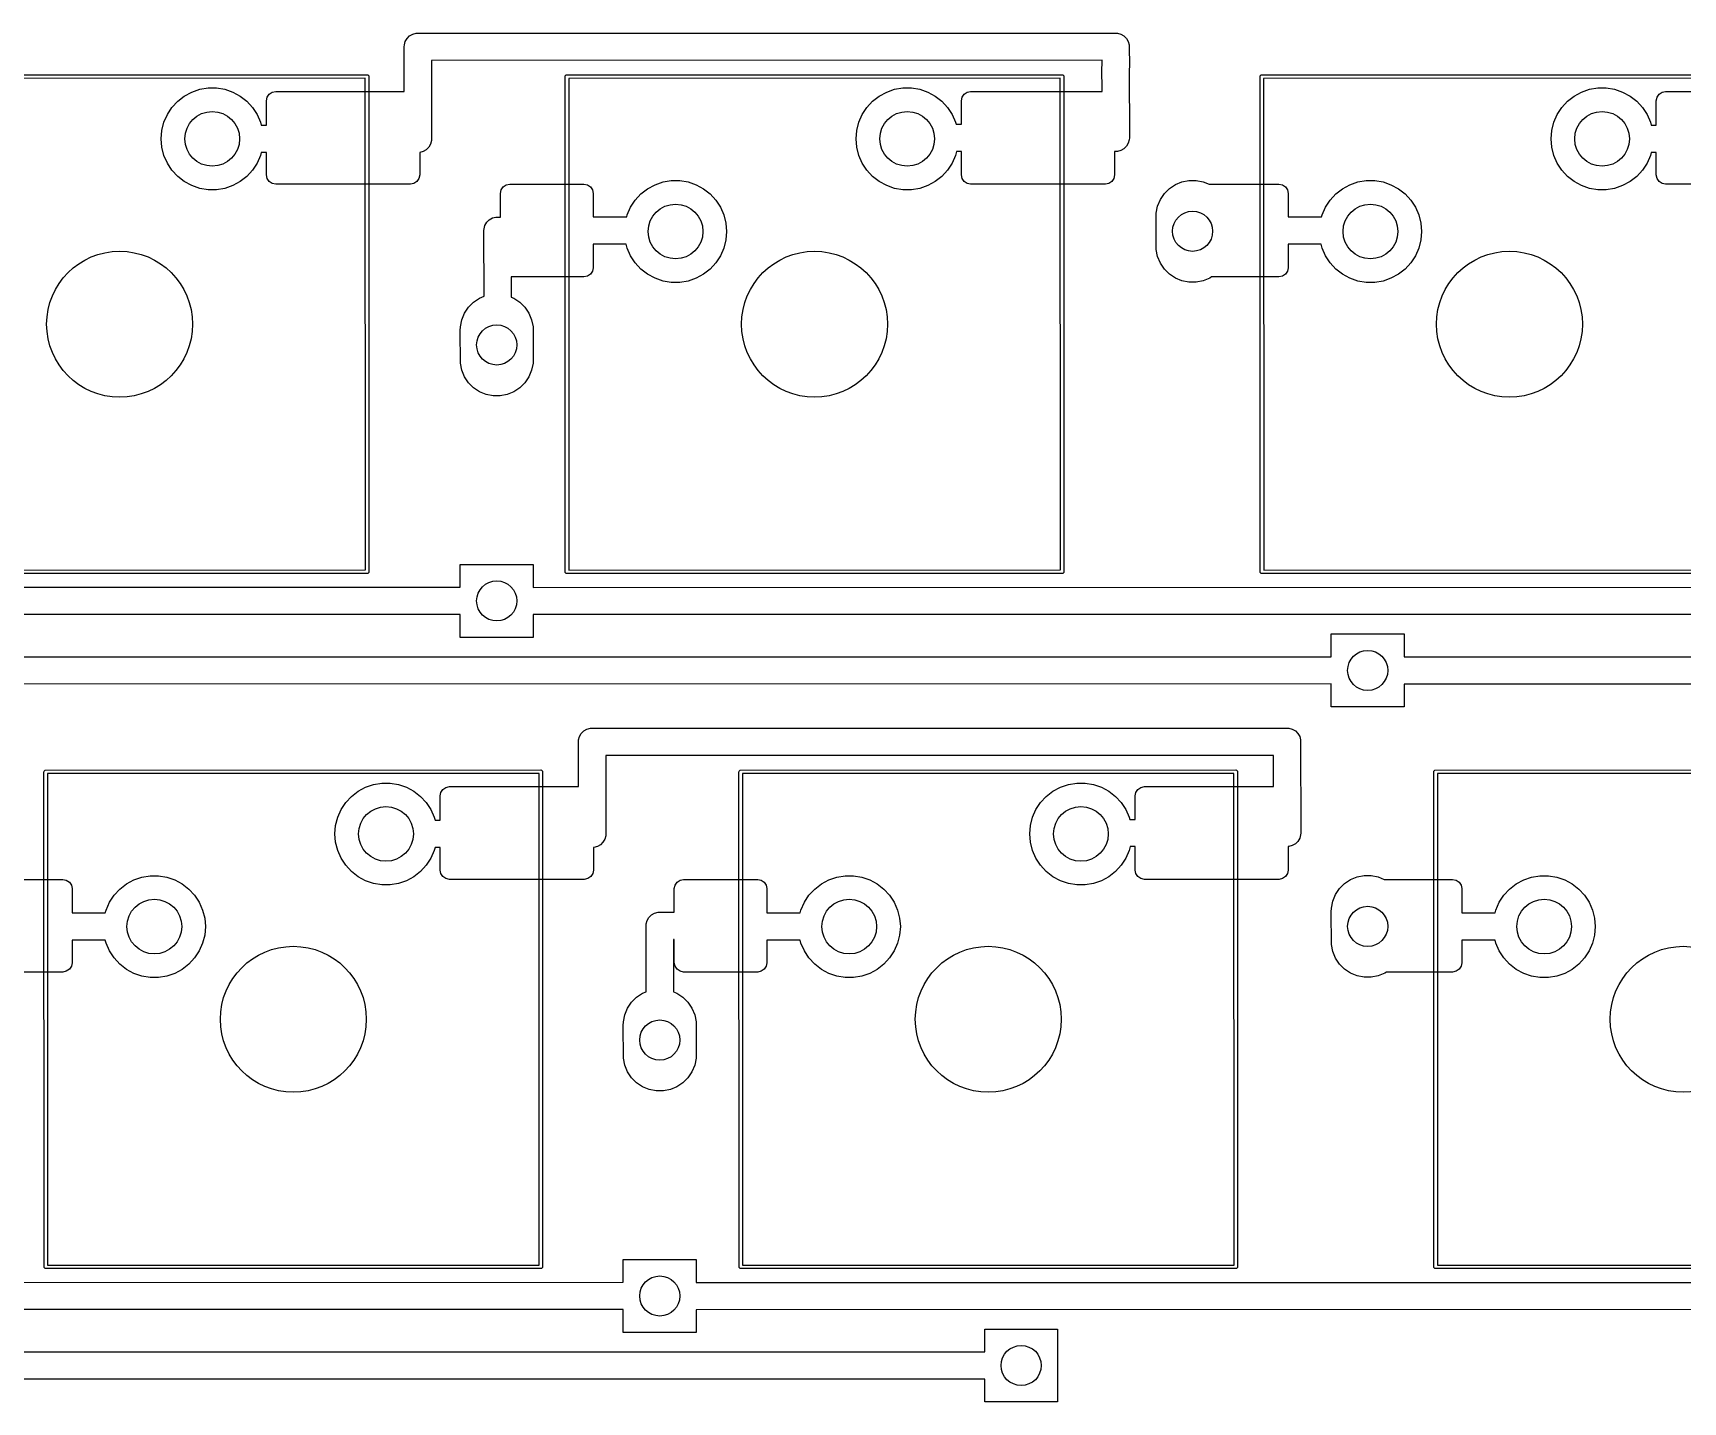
# Model space of a CAD drawing. Extents: x 12 to 499, y -206 to -17.
# Drawn here: x 294.52 to 339.75, y -96.63 to -59.11 of the extents above; entities that cross this region are included whole.
import ezdxf

# ---------------------------------------------------------------- set-up
doc = ezdxf.new("R2010")
doc.units = 0
doc.layers.add('BLACK', color=7, linetype='CONTINUOUS')

msp = doc.modelspace()

# ---------------------------------------------------------------- linework, layer by layer
at = {"layer": 'BLACK', "linetype": 'CONTINUOUS'}
for p, q in [((304.77715, -59.256514), (304.846372, -59.187292)), ((304.846372, -59.187292), (304.931152, -59.138345)), ((304.931152, -59.138345), (305.025711, -59.113008)), ((305.025711, -59.113008), (324.200858, -59.1098)), ((324.200858, -59.1098), (324.249805, -59.113008)), ((324.249805, -59.113008), (324.344364, -59.138345)), ((324.344364, -59.138345), (324.429144, -59.187292)), ((324.429144, -59.187292), (324.498366, -59.256514)), ((304.699658, -59.4848), (304.702866, -59.435853)), ((304.701191, -60.715004), (304.699658, -59.4848)), ((304.702866, -59.435853), (304.728203, -59.341294)), ((304.728203, -59.341294), (304.77715, -59.256514)), ((324.498366, -59.256514), (324.547313, -59.341294)), ((324.547313, -59.341294), (324.57265, -59.435853)), ((324.57265, -59.435853), (324.575858, -60.0436)), ((323.82782, -59.856662), (305.446978, -59.859737)), ((305.446978, -59.859737), (305.449658, -62.010004)), ((323.825858, -60.0436), (323.828587, -60.001949)), ((323.82694, -60.715004), (323.825858, -60.0436)), ((323.828587, -60.001949), (323.82782, -59.856662)), ((324.575858, -60.0436), (324.572803, -60.090197)), ((324.572803, -60.090197), (324.575858, -61.985004)), ((290.091826, -60.25881), (303.68096, -60.255004)), ((303.630972, -60.351217), (290.157173, -60.354991)), ((303.634746, -73.825016), (303.630972, -60.351217)), ((303.68096, -60.255004), (303.700094, -60.25881)), ((303.700094, -60.25881), (303.727154, -60.28587)), ((303.727154, -60.28587), (303.73096, -73.875004)), ((309.11094, -60.305004), (309.114746, -60.28587)), ((309.114746, -73.894138), (309.11094, -60.305004)), ((309.114746, -60.28587), (309.141806, -60.25881)), ((309.141806, -60.25881), (322.73094, -60.255004)), ((322.680952, -60.351217), (309.207153, -60.354991)), ((309.207153, -60.354991), (309.210927, -73.82879)), ((322.684726, -73.825016), (322.680952, -60.351217)), ((322.73094, -60.255004), (322.750074, -60.25881)), ((322.750074, -60.25881), (322.777134, -60.28587)), ((322.777134, -60.28587), (322.78094, -73.875004)), ((328.16094, -60.305004), (328.164746, -60.28587)), ((328.164746, -73.894138), (328.16094, -60.305004)), ((328.164746, -60.28587), (328.191806, -60.25881)), ((328.191806, -60.25881), (341.78094, -60.255004)), ((341.730952, -60.351217), (328.257153, -60.354991)), ((328.257153, -60.354991), (328.260927, -73.82879)), ((298.331163, -61.150106), (298.487766, -60.979991)), ((298.487766, -60.979991), (298.670233, -60.837971)), ((298.670233, -60.837971), (298.873586, -60.727921)), ((298.873586, -60.727921), (299.09228, -60.652844)), ((299.09228, -60.652844), (299.320349, -60.614786)), ((299.320349, -60.614786), (299.551571, -60.614786)), ((299.551571, -60.614786), (299.77964, -60.652844)), ((299.77964, -60.652844), (299.998334, -60.727921)), ((299.998334, -60.727921), (300.201687, -60.837971)), ((300.201687, -60.837971), (300.384154, -60.979991)), ((300.384154, -60.979991), (300.540757, -61.150106)), ((300.92196, -60.969004), (300.941295, -60.871802)), ((300.92196, -61.637346), (300.92196, -60.969004)), ((300.941295, -60.871802), (300.996355, -60.789399)), ((300.996355, -60.789399), (301.078758, -60.734339)), ((301.078758, -60.734339), (301.17596, -60.715004)), ((301.17596, -60.715004), (304.701191, -60.715004)), ((317.381143, -61.150106), (317.537746, -60.979991)), ((317.537746, -60.979991), (317.720213, -60.837971)), ((317.720213, -60.837971), (317.923566, -60.727921)), ((317.923566, -60.727921), (318.14226, -60.652844)), ((318.14226, -60.652844), (318.370329, -60.614786)), ((318.370329, -60.614786), (318.601551, -60.614786)), ((318.601551, -60.614786), (318.82962, -60.652844)), ((318.82962, -60.652844), (319.048314, -60.727921)), ((319.048314, -60.727921), (319.251667, -60.837971)), ((319.251667, -60.837971), (319.434134, -60.979991)), ((319.434134, -60.979991), (319.590737, -61.150106)), ((319.97194, -60.969004), (319.991275, -60.871802)), ((319.97194, -61.61187), (319.97194, -60.969004)), ((319.991275, -60.871802), (320.046335, -60.789399)), ((320.046335, -60.789399), (320.128738, -60.734339)), ((320.128738, -60.734339), (320.22594, -60.715004)), ((320.22594, -60.715004), (323.82694, -60.715004)), ((336.431143, -61.150106), (336.587746, -60.979991)), ((336.587746, -60.979991), (336.770213, -60.837971)), ((336.770213, -60.837971), (336.973566, -60.727921)), ((336.973566, -60.727921), (337.19226, -60.652844)), ((337.19226, -60.652844), (337.420329, -60.614786)), ((337.420329, -60.614786), (337.651551, -60.614786)), ((337.651551, -60.614786), (337.87962, -60.652844)), ((337.87962, -60.652844), (338.098314, -60.727921)), ((338.098314, -60.727921), (338.301667, -60.837971)), ((338.301667, -60.837971), (338.484134, -60.979991)), ((338.484134, -60.979991), (338.640737, -61.150106)), ((339.02194, -60.969004), (339.041275, -60.871802)), ((339.02194, -61.637353), (339.02194, -60.969004)), ((339.041275, -60.871802), (339.096335, -60.789399)), ((339.096335, -60.789399), (339.178738, -60.734339)), ((339.178738, -60.734339), (339.27594, -60.715004)), ((339.27594, -60.715004), (342.852039, -60.715004)), ((298.111816, -61.555425), (298.204697, -61.343678)), ((298.204697, -61.343678), (298.331163, -61.150106)), ((300.540757, -61.150106), (300.667223, -61.343678)), ((300.667223, -61.343678), (300.760104, -61.555425)), ((317.161796, -61.555425), (317.254677, -61.343678)), ((317.254677, -61.343678), (317.381143, -61.150106)), ((319.590737, -61.150106), (319.717203, -61.343678)), ((319.717203, -61.343678), (319.810084, -61.555425)), ((336.211796, -61.555425), (336.304677, -61.343678)), ((336.304677, -61.343678), (336.431143, -61.150106)), ((338.640737, -61.150106), (338.767203, -61.343678)), ((338.767203, -61.343678), (338.860084, -61.555425)), ((298.03596, -62.010004), (298.055054, -61.779572)), ((298.055054, -61.779572), (298.111816, -61.555425)), ((300.760104, -61.555425), (300.780869, -61.637425)), ((300.780869, -61.637425), (300.92196, -61.637346)), ((317.08594, -62.010004), (317.105034, -61.779572)), ((317.105034, -61.779572), (317.161796, -61.555425)), ((319.810084, -61.555425), (319.824411, -61.612001)), ((319.824411, -61.612001), (319.97194, -61.61187)), ((336.13594, -62.010004), (336.155034, -61.779572)), ((336.155034, -61.779572), (336.211796, -61.555425)), ((338.860084, -61.555425), (338.880851, -61.637432)), ((338.880851, -61.637432), (339.02194, -61.637353)), ((298.055054, -62.240436), (298.03596, -62.010004)), ((298.111816, -62.464583), (298.055054, -62.240436)), ((300.780448, -62.384245), (300.760104, -62.464583)), ((300.92196, -62.384165), (300.780448, -62.384245)), ((300.92196, -63.001004), (300.92196, -62.384165)), ((305.123605, -62.381796), (305.12196, -62.381796)), ((305.12196, -62.381796), (305.12196, -63.001004)), ((305.218164, -62.356459), (305.123605, -62.381796)), ((305.302944, -62.307512), (305.218164, -62.356459)), ((305.372166, -62.23829), (305.302944, -62.307512)), ((305.421113, -62.15351), (305.372166, -62.23829)), ((305.44645, -62.058951), (305.421113, -62.15351)), ((305.449658, -62.010004), (305.44645, -62.058951)), ((317.105034, -62.240436), (317.08594, -62.010004)), ((317.161796, -62.464583), (317.105034, -62.240436)), ((319.836865, -62.358825), (319.810084, -62.464583)), ((319.97194, -62.358705), (319.836865, -62.358825)), ((319.97194, -63.001004), (319.97194, -62.358705)), ((324.249805, -62.356796), (324.17194, -62.35691)), ((324.17194, -62.35691), (324.17194, -63.001004)), ((324.344364, -62.331459), (324.249805, -62.356796)), ((324.429144, -62.282512), (324.344364, -62.331459)), ((324.498366, -62.21329), (324.429144, -62.282512)), ((324.547313, -62.12851), (324.498366, -62.21329)), ((324.57265, -62.033951), (324.547313, -62.12851)), ((324.575858, -61.985004), (324.57265, -62.033951)), ((336.155034, -62.240436), (336.13594, -62.010004)), ((336.211796, -62.464583), (336.155034, -62.240436)), ((338.880426, -62.384252), (338.860084, -62.464583)), ((339.02194, -62.384173), (338.880426, -62.384252)), ((339.02194, -63.001004), (339.02194, -62.384173)), ((298.204697, -62.67633), (298.111816, -62.464583)), ((298.331163, -62.869902), (298.204697, -62.67633)), ((298.487766, -63.040017), (298.331163, -62.869902)), ((300.540757, -62.869902), (300.384154, -63.040017)), ((300.667223, -62.67633), (300.540757, -62.869902)), ((300.760104, -62.464583), (300.667223, -62.67633)), ((317.254677, -62.67633), (317.161796, -62.464583)), ((317.381143, -62.869902), (317.254677, -62.67633)), ((317.537746, -63.040017), (317.381143, -62.869902)), ((319.590737, -62.869902), (319.434134, -63.040017)), ((319.717203, -62.67633), (319.590737, -62.869902)), ((319.810084, -62.464583), (319.717203, -62.67633)), ((336.304677, -62.67633), (336.211796, -62.464583)), ((336.431143, -62.869902), (336.304677, -62.67633)), ((336.587746, -63.040017), (336.431143, -62.869902)), ((338.640737, -62.869902), (338.484134, -63.040017)), ((338.767203, -62.67633), (338.640737, -62.869902)), ((338.860084, -62.464583), (338.767203, -62.67633)), ((298.670233, -63.182037), (298.487766, -63.040017)), ((298.873586, -63.292087), (298.670233, -63.182037)), ((299.09228, -63.367164), (298.873586, -63.292087)), ((299.998334, -63.292087), (299.77964, -63.367164)), ((300.201687, -63.182037), (299.998334, -63.292087)), ((300.384154, -63.040017), (300.201687, -63.182037)), ((300.941295, -63.098206), (300.92196, -63.001004)), ((300.996355, -63.180609), (300.941295, -63.098206)), ((301.078758, -63.235669), (300.996355, -63.180609)), ((301.17596, -63.255004), (301.078758, -63.235669)), ((304.86796, -63.255004), (301.17596, -63.255004)), ((304.965162, -63.235669), (304.86796, -63.255004)), ((305.047565, -63.180609), (304.965162, -63.235669)), ((305.102625, -63.098206), (305.047565, -63.180609)), ((305.12196, -63.001004), (305.102625, -63.098206)), ((307.414335, -63.329399), (307.496738, -63.274339)), ((307.496738, -63.274339), (307.59394, -63.255004)), ((307.59394, -63.255004), (309.62594, -63.255004)), ((309.62594, -63.255004), (309.723142, -63.274339)), ((309.723142, -63.274339), (309.805545, -63.329399)), ((311.370213, -63.377971), (311.573566, -63.267921)), ((311.573566, -63.267921), (311.79226, -63.192844)), ((311.79226, -63.192844), (312.020329, -63.154786)), ((312.020329, -63.154786), (312.251551, -63.154786)), ((312.251551, -63.154786), (312.47962, -63.192844)), ((312.47962, -63.192844), (312.698314, -63.267921)), ((312.698314, -63.267921), (312.901667, -63.377971)), ((317.720213, -63.182037), (317.537746, -63.040017)), ((317.923566, -63.292087), (317.720213, -63.182037)), ((318.14226, -63.367164), (317.923566, -63.292087)), ((319.048314, -63.292087), (318.82962, -63.367164)), ((319.251667, -63.182037), (319.048314, -63.292087)), ((319.434134, -63.040017), (319.251667, -63.182037)), ((319.991275, -63.098206), (319.97194, -63.001004)), ((320.046335, -63.180609), (319.991275, -63.098206)), ((320.128738, -63.235669), (320.046335, -63.180609)), ((320.22594, -63.255004), (320.128738, -63.235669)), ((323.91794, -63.255004), (320.22594, -63.255004)), ((324.015142, -63.235669), (323.91794, -63.255004)), ((324.097545, -63.180609), (324.015142, -63.235669)), ((324.152605, -63.098206), (324.097545, -63.180609)), ((324.17194, -63.001004), (324.152605, -63.098206)), ((325.674665, -63.37099), (325.837661, -63.262079)), ((325.837661, -63.262079), (326.018773, -63.18706)), ((326.018773, -63.18706), (326.211041, -63.148815)), ((326.211041, -63.148815), (326.407075, -63.148815)), ((326.407075, -63.148815), (326.599343, -63.18706)), ((326.599343, -63.18706), (326.763374, -63.255004)), ((326.763374, -63.255004), (328.67594, -63.255004)), ((328.67594, -63.255004), (328.773142, -63.274339)), ((328.773142, -63.274339), (328.855545, -63.329399)), ((330.420213, -63.377971), (330.623566, -63.267921)), ((330.623566, -63.267921), (330.84226, -63.192844)), ((330.84226, -63.192844), (331.070329, -63.154786)), ((331.070329, -63.154786), (331.301551, -63.154786)), ((331.301551, -63.154786), (331.52962, -63.192844)), ((331.52962, -63.192844), (331.748314, -63.267921)), ((331.748314, -63.267921), (331.951667, -63.377971)), ((336.770213, -63.182037), (336.587746, -63.040017)), ((336.973566, -63.292087), (336.770213, -63.182037)), ((337.19226, -63.367164), (336.973566, -63.292087)), ((338.098314, -63.292087), (337.87962, -63.367164)), ((338.301667, -63.182037), (338.098314, -63.292087)), ((338.484134, -63.040017), (338.301667, -63.182037)), ((339.041275, -63.098206), (339.02194, -63.001004)), ((339.096335, -63.180609), (339.041275, -63.098206)), ((339.178738, -63.235669), (339.096335, -63.180609)), ((339.27594, -63.255004), (339.178738, -63.235669)), ((342.96794, -63.255004), (339.27594, -63.255004)), ((299.320349, -63.405222), (299.09228, -63.367164)), ((299.551571, -63.405222), (299.320349, -63.405222)), ((299.77964, -63.367164), (299.551571, -63.405222)), ((307.33994, -63.509004), (307.359275, -63.411802)), ((307.33994, -64.152914), (307.33994, -63.509004)), ((307.359275, -63.411802), (307.414335, -63.329399)), ((309.805545, -63.329399), (309.860605, -63.411802)), ((309.860605, -63.411802), (309.87994, -63.509004)), ((309.87994, -63.509004), (309.87994, -64.152028)), ((310.904677, -63.883678), (311.031143, -63.690106)), ((311.031143, -63.690106), (311.187746, -63.519991)), ((311.187746, -63.519991), (311.370213, -63.377971)), ((312.901667, -63.377971), (313.084134, -63.519991)), ((313.084134, -63.519991), (313.240737, -63.690106)), ((313.240737, -63.690106), (313.367203, -63.883678)), ((318.370329, -63.405222), (318.14226, -63.367164)), ((318.601551, -63.405222), (318.370329, -63.405222)), ((318.82962, -63.367164), (318.601551, -63.405222)), ((325.352118, -63.853715), (325.427137, -63.672603)), ((325.427137, -63.672603), (325.536048, -63.509607)), ((325.536048, -63.509607), (325.674665, -63.37099)), ((328.855545, -63.329399), (328.910605, -63.411802)), ((328.910605, -63.411802), (328.92994, -63.509004)), ((328.92994, -63.509004), (328.92994, -64.152028)), ((329.954677, -63.883678), (330.081143, -63.690106)), ((330.081143, -63.690106), (330.237746, -63.519991)), ((330.237746, -63.519991), (330.420213, -63.377971)), ((331.951667, -63.377971), (332.134134, -63.519991)), ((332.134134, -63.519991), (332.290737, -63.690106)), ((332.290737, -63.690106), (332.417203, -63.883678)), ((337.420329, -63.405222), (337.19226, -63.367164)), ((337.651551, -63.405222), (337.420329, -63.405222)), ((337.87962, -63.367164), (337.651551, -63.405222)), ((306.96155, -64.296718), (307.030772, -64.227496)), ((307.030772, -64.227496), (307.115552, -64.178549)), ((307.115552, -64.178549), (307.210111, -64.153212)), ((307.210111, -64.153212), (307.33994, -64.152914)), ((309.87994, -64.152028), (310.79767, -64.151204)), ((310.79767, -64.151204), (310.811796, -64.095425)), ((310.811796, -64.095425), (310.904677, -63.883678)), ((313.367203, -63.883678), (313.460084, -64.095425)), ((313.460084, -64.095425), (313.516846, -64.319572)), ((325.309058, -64.144), (325.313873, -64.045983)), ((325.313873, -65.042017), (325.309058, -64.144)), ((325.313873, -64.045983), (325.352118, -63.853715)), ((328.92994, -64.152028), (329.84767, -64.151204)), ((329.84767, -64.151204), (329.861796, -64.095425)), ((329.861796, -64.095425), (329.954677, -63.883678)), ((332.417203, -63.883678), (332.510084, -64.095425)), ((332.510084, -64.095425), (332.566846, -64.319572)), ((306.884058, -64.525004), (306.887266, -64.476057)), ((306.885816, -66.3259), (306.884058, -64.525004)), ((306.887266, -64.476057), (306.912603, -64.381498)), ((306.912603, -64.381498), (306.96155, -64.296718)), ((313.516846, -64.319572), (313.53594, -64.550004)), ((313.53594, -64.550004), (313.516846, -64.780436)), ((332.566846, -64.319572), (332.58594, -64.550004)), ((332.58594, -64.550004), (332.566846, -64.780436)), ((310.784818, -64.898052), (309.87994, -64.898864)), ((309.87994, -64.898864), (309.87994, -65.541004)), ((310.811796, -65.004583), (310.784818, -64.898052)), ((310.904677, -65.21633), (310.811796, -65.004583)), ((313.460084, -65.004583), (313.367203, -65.21633)), ((313.516846, -64.780436), (313.460084, -65.004583)), ((325.352118, -65.234285), (325.313873, -65.042017)), ((329.834818, -64.898052), (328.92994, -64.898864)), ((328.92994, -64.898864), (328.92994, -65.541004)), ((329.861796, -65.004583), (329.834818, -64.898052)), ((329.954677, -65.21633), (329.861796, -65.004583)), ((332.510084, -65.004583), (332.417203, -65.21633)), ((332.566846, -64.780436), (332.510084, -65.004583)), ((309.87994, -65.541004), (309.860605, -65.638206)), ((311.031143, -65.409902), (310.904677, -65.21633)), ((311.187746, -65.580017), (311.031143, -65.409902)), ((311.370213, -65.722037), (311.187746, -65.580017)), ((313.084134, -65.580017), (312.901667, -65.722037)), ((313.240737, -65.409902), (313.084134, -65.580017)), ((313.367203, -65.21633), (313.240737, -65.409902)), ((325.427137, -65.415397), (325.352118, -65.234285)), ((325.536048, -65.578393), (325.427137, -65.415397)), ((325.674665, -65.71701), (325.536048, -65.578393)), ((328.92994, -65.541004), (328.910605, -65.638206)), ((330.081143, -65.409902), (329.954677, -65.21633)), ((330.237746, -65.580017), (330.081143, -65.409902)), ((330.420213, -65.722037), (330.237746, -65.580017)), ((332.134134, -65.580017), (331.951667, -65.722037)), ((332.290737, -65.409902), (332.134134, -65.580017)), ((332.417203, -65.21633), (332.290737, -65.409902)), ((309.62594, -65.795004), (307.632138, -65.795004)), ((307.632138, -65.795004), (307.632677, -66.347099)), ((309.723142, -65.775669), (309.62594, -65.795004)), ((309.805545, -65.720609), (309.723142, -65.775669)), ((309.860605, -65.638206), (309.805545, -65.720609)), ((311.573566, -65.832087), (311.370213, -65.722037)), ((311.79226, -65.907164), (311.573566, -65.832087)), ((312.020329, -65.945222), (311.79226, -65.907164)), ((312.251551, -65.945222), (312.020329, -65.945222)), ((312.47962, -65.907164), (312.251551, -65.945222)), ((312.698314, -65.832087), (312.47962, -65.907164)), ((312.901667, -65.722037), (312.698314, -65.832087)), ((325.837661, -65.825921), (325.674665, -65.71701)), ((326.018773, -65.90094), (325.837661, -65.825921)), ((326.211041, -65.939185), (326.018773, -65.90094)), ((326.407075, -65.939185), (326.211041, -65.939185)), ((326.599343, -65.90094), (326.407075, -65.939185)), ((326.780455, -65.825921), (326.599343, -65.90094)), ((326.826725, -65.795004), (326.780455, -65.825921)), ((328.67594, -65.795004), (326.826725, -65.795004)), ((328.773142, -65.775669), (328.67594, -65.795004)), ((328.855545, -65.720609), (328.773142, -65.775669)), ((328.910605, -65.638206), (328.855545, -65.720609)), ((330.623566, -65.832087), (330.420213, -65.722037)), ((330.84226, -65.907164), (330.623566, -65.832087)), ((331.070329, -65.945222), (330.84226, -65.907164)), ((331.301551, -65.945222), (331.070329, -65.945222)), ((331.52962, -65.907164), (331.301551, -65.945222)), ((331.748314, -65.832087), (331.52962, -65.907164)), ((331.951667, -65.722037), (331.748314, -65.832087)), ((306.460648, -66.624607), (306.599265, -66.48599)), ((306.599265, -66.48599), (306.762261, -66.377079)), ((306.762261, -66.377079), (306.885816, -66.3259)), ((307.632677, -66.347099), (307.705055, -66.377079)), ((307.705055, -66.377079), (307.868051, -66.48599)), ((307.868051, -66.48599), (308.006668, -66.624607)), ((306.276718, -66.968715), (306.351737, -66.787603)), ((306.351737, -66.787603), (306.460648, -66.624607)), ((308.006668, -66.624607), (308.115579, -66.787603)), ((308.115579, -66.787603), (308.190598, -66.968715)), ((306.233658, -67.259), (306.238473, -67.160983)), ((306.238473, -68.157017), (306.233658, -67.259)), ((306.238473, -67.160983), (306.276718, -66.968715)), ((308.190598, -66.968715), (308.228843, -67.160983)), ((308.228843, -67.160983), (308.233658, -68.059)), ((306.276718, -68.349285), (306.238473, -68.157017)), ((308.228843, -68.157017), (308.190598, -68.349285)), ((308.233658, -68.059), (308.228843, -68.157017)), ((306.351737, -68.530397), (306.276718, -68.349285)), ((306.460648, -68.693393), (306.351737, -68.530397)), ((306.599265, -68.83201), (306.460648, -68.693393)), ((308.006668, -68.693393), (307.868051, -68.83201)), ((308.115579, -68.530397), (308.006668, -68.693393)), ((308.190598, -68.349285), (308.115579, -68.530397)), ((306.762261, -68.940921), (306.599265, -68.83201)), ((306.943373, -69.01594), (306.762261, -68.940921)), ((307.135641, -69.054185), (306.943373, -69.01594)), ((307.331675, -69.054185), (307.135641, -69.054185)), ((307.523943, -69.01594), (307.331675, -69.054185)), ((307.705055, -68.940921), (307.523943, -69.01594)), ((307.868051, -68.83201), (307.705055, -68.940921)), ((306.233658, -74.299084), (306.233658, -73.674)), ((306.233658, -73.674), (308.233658, -73.674)), ((308.233658, -73.674), (308.233658, -74.302119)), ((303.700094, -73.921198), (290.11096, -73.925004)), ((290.160947, -73.82879), (303.634746, -73.825016)), ((303.727154, -73.894138), (303.700094, -73.921198)), ((303.73096, -73.875004), (303.727154, -73.894138)), ((309.141806, -73.921198), (309.114746, -73.894138)), ((309.16094, -73.925004), (309.141806, -73.921198)), ((322.750074, -73.921198), (309.16094, -73.925004)), ((309.210927, -73.82879), (322.684726, -73.825016)), ((322.777134, -73.894138), (322.750074, -73.921198)), ((322.78094, -73.875004), (322.777134, -73.894138)), ((328.191806, -73.921198), (328.164746, -73.894138)), ((328.21094, -73.925004), (328.191806, -73.921198)), ((341.800074, -73.921198), (328.21094, -73.925004)), ((328.260927, -73.82879), (341.734726, -73.825016)), ((270.116058, -74.302119), (306.233658, -74.299084)), ((308.233658, -74.302119), (344.206658, -74.299084)), ((306.233658, -75.04588), (270.116058, -75.048915)), ((306.233658, -75.674), (306.233658, -75.04588)), ((344.206658, -75.04588), (308.233658, -75.048915)), ((308.233658, -75.048915), (308.233658, -75.674)), ((308.233658, -75.674), (306.233658, -75.674)), ((330.109658, -76.204084), (330.109658, -75.579)), ((330.109658, -75.579), (332.109658, -75.579)), ((332.109658, -75.579), (332.109658, -76.207151)), ((294.035058, -76.207119), (330.109658, -76.204084)), ((332.109658, -76.207151), (389.444058, -76.204054)), ((330.109658, -76.95088), (294.035058, -76.953915)), ((330.109658, -77.579), (330.109658, -76.95088)), ((389.444058, -76.950848), (332.109658, -76.953945)), ((332.109658, -76.953945), (332.109658, -77.579)), ((332.109658, -77.579), (330.109658, -77.579)), ((309.55235, -78.306514), (309.621572, -78.237292)), ((309.621572, -78.237292), (309.706352, -78.188345)), ((309.706352, -78.188345), (309.800911, -78.163008)), ((309.800911, -78.163008), (328.899858, -78.1598)), ((328.899858, -78.1598), (328.948805, -78.163008)), ((328.948805, -78.163008), (329.043364, -78.188345)), ((329.043364, -78.188345), (329.128144, -78.237292)), ((329.128144, -78.237292), (329.197366, -78.306514)), ((309.474858, -78.5348), (309.478066, -78.485853)), ((309.476391, -79.764994), (309.474858, -78.5348)), ((309.478066, -78.485853), (309.503403, -78.391294)), ((309.503403, -78.391294), (309.55235, -78.306514)), ((329.197366, -78.306514), (329.246313, -78.391294)), ((329.246313, -78.391294), (329.27165, -78.485853)), ((329.27165, -78.485853), (329.274858, -81.034994)), ((328.525325, -78.906663), (310.222178, -78.909737)), ((310.222178, -78.909737), (310.224858, -81.059994)), ((328.526406, -79.764994), (328.525325, -78.906663)), ((294.82344, -79.354994), (294.827246, -79.33586)), ((294.827246, -92.944128), (294.82344, -79.354994)), ((294.827246, -79.33586), (294.854306, -79.3088)), ((294.854306, -79.3088), (308.44344, -79.304994)), ((308.393452, -79.401207), (294.919653, -79.404981)), ((294.919653, -79.404981), (294.923427, -92.87878)), ((308.397226, -92.875006), (308.393452, -79.401207)), ((308.44344, -79.304994), (308.462574, -79.3088)), ((308.462574, -79.3088), (308.489634, -79.33586)), ((308.489634, -79.33586), (308.49344, -92.924994)), ((313.87344, -79.354994), (313.877246, -79.33586)), ((313.877246, -92.944128), (313.87344, -79.354994)), ((313.877246, -79.33586), (313.904306, -79.3088)), ((313.904306, -79.3088), (327.49344, -79.304994)), ((327.443452, -79.401207), (313.969653, -79.404981)), ((313.969653, -79.404981), (313.973427, -92.87878)), ((327.447226, -92.875006), (327.443452, -79.401207)), ((327.49344, -79.304994), (327.512574, -79.3088)), ((327.512574, -79.3088), (327.539634, -79.33586)), ((327.539634, -79.33586), (327.54344, -92.924994)), ((332.92342, -79.354994), (332.927226, -79.33586)), ((332.927226, -92.944128), (332.92342, -79.354994)), ((332.927226, -79.33586), (332.954286, -79.3088)), ((332.954286, -79.3088), (346.54342, -79.304994)), ((346.493432, -79.401207), (333.019633, -79.404981)), ((333.019633, -79.404981), (333.023407, -92.87878)), ((303.093643, -80.200096), (303.250246, -80.029981)), ((303.250246, -80.029981), (303.432713, -79.887961)), ((303.432713, -79.887961), (303.636066, -79.777911)), ((303.636066, -79.777911), (303.85476, -79.702834)), ((303.85476, -79.702834), (304.082829, -79.664776)), ((304.082829, -79.664776), (304.314051, -79.664776)), ((304.314051, -79.664776), (304.54212, -79.702834)), ((304.54212, -79.702834), (304.760814, -79.777911)), ((304.760814, -79.777911), (304.964167, -79.887961)), ((304.964167, -79.887961), (305.146634, -80.029981)), ((305.146634, -80.029981), (305.303237, -80.200096)), ((305.68444, -80.018994), (305.703775, -79.921792)), ((305.68444, -80.687338), (305.68444, -80.018994)), ((305.703775, -79.921792), (305.758835, -79.839389)), ((305.758835, -79.839389), (305.841238, -79.784329)), ((305.841238, -79.784329), (305.93844, -79.764994)), ((305.93844, -79.764994), (309.476391, -79.764994)), ((322.143643, -80.200096), (322.300246, -80.029981)), ((322.300246, -80.029981), (322.482713, -79.887961)), ((322.482713, -79.887961), (322.686066, -79.777911)), ((322.686066, -79.777911), (322.90476, -79.702834)), ((322.90476, -79.702834), (323.132829, -79.664776)), ((323.132829, -79.664776), (323.364051, -79.664776)), ((323.364051, -79.664776), (323.59212, -79.702834)), ((323.59212, -79.702834), (323.810814, -79.777911)), ((323.810814, -79.777911), (324.014167, -79.887961)), ((324.014167, -79.887961), (324.196634, -80.029981)), ((324.196634, -80.029981), (324.353237, -80.200096)), ((324.73444, -80.018994), (324.753775, -79.921792)), ((324.73444, -80.66186), (324.73444, -80.018994)), ((324.753775, -79.921792), (324.808835, -79.839389)), ((324.808835, -79.839389), (324.891238, -79.784329)), ((324.891238, -79.784329), (324.98844, -79.764994)), ((324.98844, -79.764994), (328.526406, -79.764994)), ((302.874296, -80.605415), (302.967177, -80.393668)), ((302.967177, -80.393668), (303.093643, -80.200096)), ((305.303237, -80.200096), (305.429703, -80.393668)), ((305.429703, -80.393668), (305.522584, -80.605415)), ((321.924296, -80.605415), (322.017177, -80.393668)), ((322.017177, -80.393668), (322.143643, -80.200096)), ((324.353237, -80.200096), (324.479703, -80.393668)), ((324.479703, -80.393668), (324.572584, -80.605415)), ((302.79844, -81.059994), (302.817534, -80.829562)), ((302.817534, -80.829562), (302.874296, -80.605415)), ((305.522584, -80.605415), (305.543349, -80.687417)), ((305.543349, -80.687417), (305.68444, -80.687338)), ((321.84844, -81.059994), (321.867534, -80.829562)), ((321.867534, -80.829562), (321.924296, -80.605415)), ((324.572584, -80.605415), (324.586911, -80.661991)), ((324.586911, -80.661991), (324.73444, -80.66186)), ((302.817534, -81.290426), (302.79844, -81.059994)), ((302.874296, -81.514573), (302.817534, -81.290426)), ((309.993364, -81.406449), (309.898805, -81.431786)), ((310.078144, -81.357502), (309.993364, -81.406449)), ((310.147366, -81.28828), (310.078144, -81.357502)), ((310.196313, -81.2035), (310.147366, -81.28828)), ((310.22165, -81.108941), (310.196313, -81.2035)), ((310.224858, -81.059994), (310.22165, -81.108941)), ((321.867534, -81.290426), (321.84844, -81.059994)), ((321.924296, -81.514573), (321.867534, -81.290426)), ((324.599365, -81.408815), (324.572584, -81.514573)), ((324.73444, -81.408695), (324.599365, -81.408815)), ((324.73444, -82.050994), (324.73444, -81.408695)), ((328.948805, -81.406786), (328.93444, -81.406807)), ((328.93444, -81.406807), (328.93444, -82.050994)), ((329.043364, -81.381449), (328.948805, -81.406786)), ((329.128144, -81.332502), (329.043364, -81.381449)), ((329.197366, -81.26328), (329.128144, -81.332502)), ((329.246313, -81.1785), (329.197366, -81.26328)), ((329.27165, -81.083941), (329.246313, -81.1785)), ((329.274858, -81.034994), (329.27165, -81.083941)), ((302.967177, -81.72632), (302.874296, -81.514573)), ((303.093643, -81.919892), (302.967177, -81.72632)), ((305.429703, -81.72632), (305.303237, -81.919892)), ((305.522584, -81.514573), (305.429703, -81.72632)), ((305.542927, -81.434237), (305.522584, -81.514573)), ((305.68444, -81.434157), (305.542927, -81.434237)), ((305.68444, -82.050994), (305.68444, -81.434157)), ((309.898805, -81.431786), (309.88444, -81.431794)), ((309.88444, -81.431794), (309.88444, -82.050994)), ((322.017177, -81.72632), (321.924296, -81.514573)), ((322.143643, -81.919892), (322.017177, -81.72632)), ((324.479703, -81.72632), (324.353237, -81.919892)), ((324.572584, -81.514573), (324.479703, -81.72632)), ((293.48935, -82.304994), (295.33844, -82.304994)), ((295.33844, -82.304994), (295.435642, -82.324329)), ((297.082713, -82.427961), (297.286066, -82.317911)), ((297.286066, -82.317911), (297.50476, -82.242834)), ((297.50476, -82.242834), (297.732829, -82.204776)), ((297.732829, -82.204776), (297.964051, -82.204776)), ((297.964051, -82.204776), (298.19212, -82.242834)), ((298.19212, -82.242834), (298.410814, -82.317911)), ((298.410814, -82.317911), (298.614167, -82.427961)), ((303.250246, -82.090007), (303.093643, -81.919892)), ((303.432713, -82.232027), (303.250246, -82.090007)), ((303.636066, -82.342077), (303.432713, -82.232027)), ((304.964167, -82.232027), (304.760814, -82.342077)), ((305.146634, -82.090007), (304.964167, -82.232027)), ((305.303237, -81.919892), (305.146634, -82.090007)), ((305.703775, -82.148196), (305.68444, -82.050994)), ((305.758835, -82.230599), (305.703775, -82.148196)), ((305.841238, -82.285659), (305.758835, -82.230599)), ((305.93844, -82.304994), (305.841238, -82.285659)), ((309.63044, -82.304994), (305.93844, -82.304994)), ((309.727642, -82.285659), (309.63044, -82.304994)), ((309.810045, -82.230599), (309.727642, -82.285659)), ((309.865105, -82.148196), (309.810045, -82.230599)), ((309.88444, -82.050994), (309.865105, -82.148196)), ((312.259238, -82.324329), (312.35644, -82.304994)), ((312.35644, -82.304994), (314.38844, -82.304994)), ((314.38844, -82.304994), (314.485642, -82.324329)), ((316.132713, -82.427961), (316.336066, -82.317911)), ((316.336066, -82.317911), (316.55476, -82.242834)), ((316.55476, -82.242834), (316.782829, -82.204776)), ((316.782829, -82.204776), (317.014051, -82.204776)), ((317.014051, -82.204776), (317.24212, -82.242834)), ((317.24212, -82.242834), (317.460814, -82.317911)), ((317.460814, -82.317911), (317.664167, -82.427961)), ((322.300246, -82.090007), (322.143643, -81.919892)), ((322.482713, -82.232027), (322.300246, -82.090007)), ((322.686066, -82.342077), (322.482713, -82.232027)), ((324.014167, -82.232027), (323.810814, -82.342077)), ((324.196634, -82.090007), (324.014167, -82.232027)), ((324.353237, -81.919892), (324.196634, -82.090007)), ((324.753775, -82.148196), (324.73444, -82.050994)), ((324.808835, -82.230599), (324.753775, -82.148196)), ((324.891238, -82.285659), (324.808835, -82.230599)), ((324.98844, -82.304994), (324.891238, -82.285659)), ((328.68044, -82.304994), (324.98844, -82.304994)), ((328.777642, -82.285659), (328.68044, -82.304994)), ((328.860045, -82.230599), (328.777642, -82.285659)), ((328.915105, -82.148196), (328.860045, -82.230599)), ((328.93444, -82.050994), (328.915105, -82.148196)), ((330.475265, -82.42099), (330.638261, -82.312079)), ((330.638261, -82.312079), (330.819373, -82.23706)), ((330.819373, -82.23706), (331.011641, -82.198815)), ((331.011641, -82.198815), (331.207675, -82.198815)), ((331.207675, -82.198815), (331.399943, -82.23706)), ((331.399943, -82.23706), (331.56395, -82.304994)), ((331.56395, -82.304994), (333.43842, -82.304994)), ((333.43842, -82.304994), (333.535622, -82.324329)), ((335.182693, -82.427961), (335.386046, -82.317911)), ((335.386046, -82.317911), (335.60474, -82.242834)), ((335.60474, -82.242834), (335.832809, -82.204776)), ((335.832809, -82.204776), (336.064031, -82.204776)), ((336.064031, -82.204776), (336.2921, -82.242834)), ((336.2921, -82.242834), (336.510794, -82.317911)), ((336.510794, -82.317911), (336.714147, -82.427961)), ((295.435642, -82.324329), (295.518045, -82.379389)), ((295.518045, -82.379389), (295.573105, -82.461792)), ((295.573105, -82.461792), (295.59244, -82.558994)), ((295.59244, -82.558994), (295.59244, -83.227018)), ((296.617177, -82.933668), (296.743643, -82.740096)), ((296.743643, -82.740096), (296.900246, -82.569981)), ((296.900246, -82.569981), (297.082713, -82.427961)), ((298.614167, -82.427961), (298.796634, -82.569981)), ((298.796634, -82.569981), (298.953237, -82.740096)), ((298.953237, -82.740096), (299.079703, -82.933668)), ((303.85476, -82.417154), (303.636066, -82.342077)), ((304.082829, -82.455212), (303.85476, -82.417154)), ((304.314051, -82.455212), (304.082829, -82.455212)), ((304.54212, -82.417154), (304.314051, -82.455212)), ((304.760814, -82.342077), (304.54212, -82.417154)), ((312.10244, -82.558994), (312.121775, -82.461792)), ((312.10244, -83.202366), (312.10244, -82.558994)), ((312.121775, -82.461792), (312.176835, -82.379389)), ((312.176835, -82.379389), (312.259238, -82.324329)), ((314.485642, -82.324329), (314.568045, -82.379389)), ((314.568045, -82.379389), (314.623105, -82.461792)), ((314.623105, -82.461792), (314.64244, -82.558994)), ((314.64244, -82.558994), (314.64244, -83.227018)), ((315.667177, -82.933668), (315.793643, -82.740096)), ((315.793643, -82.740096), (315.950246, -82.569981)), ((315.950246, -82.569981), (316.132713, -82.427961)), ((317.664167, -82.427961), (317.846634, -82.569981)), ((317.846634, -82.569981), (318.003237, -82.740096)), ((318.003237, -82.740096), (318.129703, -82.933668)), ((322.90476, -82.417154), (322.686066, -82.342077)), ((323.132829, -82.455212), (322.90476, -82.417154)), ((323.364051, -82.455212), (323.132829, -82.455212)), ((323.59212, -82.417154), (323.364051, -82.455212)), ((323.810814, -82.342077), (323.59212, -82.417154)), ((330.152718, -82.903715), (330.227737, -82.722603)), ((330.227737, -82.722603), (330.336648, -82.559607)), ((330.336648, -82.559607), (330.475265, -82.42099)), ((333.535622, -82.324329), (333.618025, -82.379389)), ((333.618025, -82.379389), (333.673085, -82.461792)), ((333.673085, -82.461792), (333.69242, -82.558994)), ((333.69242, -82.558994), (333.69242, -83.227018)), ((334.717157, -82.933668), (334.843623, -82.740096)), ((334.843623, -82.740096), (335.000226, -82.569981)), ((335.000226, -82.569981), (335.182693, -82.427961)), ((336.714147, -82.427961), (336.896614, -82.569981)), ((336.896614, -82.569981), (337.053217, -82.740096)), ((337.053217, -82.740096), (337.179683, -82.933668)), ((296.503838, -83.2262), (296.524296, -83.145415)), ((296.524296, -83.145415), (296.617177, -82.933668)), ((299.079703, -82.933668), (299.172584, -83.145415)), ((299.172584, -83.145415), (299.229346, -83.369562)), ((311.560552, -83.228539), (311.655111, -83.203202)), ((311.655111, -83.203202), (312.10244, -83.202366)), ((315.553838, -83.2262), (315.574296, -83.145415)), ((315.574296, -83.145415), (315.667177, -82.933668)), ((318.129703, -82.933668), (318.222584, -83.145415)), ((318.222584, -83.145415), (318.279346, -83.369562)), ((330.109658, -83.194), (330.114473, -83.095983)), ((330.114473, -84.092017), (330.109658, -83.194)), ((330.114473, -83.095983), (330.152718, -82.903715)), ((334.603818, -83.2262), (334.624276, -83.145415)), ((334.624276, -83.145415), (334.717157, -82.933668)), ((337.179683, -82.933668), (337.272564, -83.145415)), ((337.272564, -83.145415), (337.329326, -83.369562)), ((295.59244, -83.227018), (296.503838, -83.2262)), ((299.229346, -83.369562), (299.24844, -83.599994)), ((299.24844, -83.599994), (299.229346, -83.830426)), ((311.329058, -83.574994), (311.332266, -83.526047)), ((311.330883, -85.386393), (311.329058, -83.574994)), ((311.332266, -83.526047), (311.357603, -83.431488)), ((311.357603, -83.431488), (311.40655, -83.346708)), ((311.40655, -83.346708), (311.475772, -83.277486)), ((311.475772, -83.277486), (311.560552, -83.228539)), ((314.64244, -83.227018), (315.553838, -83.2262)), ((318.279346, -83.369562), (318.29844, -83.599994)), ((318.29844, -83.599994), (318.279346, -83.830426)), ((333.69242, -83.227018), (334.603818, -83.2262)), ((337.329326, -83.369562), (337.34842, -83.599994)), ((337.34842, -83.599994), (337.329326, -83.830426)), ((296.503648, -83.973036), (295.59244, -83.973854)), ((295.59244, -83.973854), (295.59244, -84.590994)), ((296.524296, -84.054573), (296.503648, -83.973036)), ((296.617177, -84.26632), (296.524296, -84.054573)), ((299.172584, -84.054573), (299.079703, -84.26632)), ((299.229346, -83.830426), (299.172584, -84.054573)), ((312.10244, -83.949249), (312.076276, -83.949298)), ((312.076276, -83.949298), (312.077725, -85.386598)), ((312.10244, -84.590994), (312.10244, -83.949249)), ((315.553648, -83.973036), (314.64244, -83.973854)), ((314.64244, -83.973854), (314.64244, -84.590994)), ((315.574296, -84.054573), (315.553648, -83.973036)), ((315.667177, -84.26632), (315.574296, -84.054573)), ((318.222584, -84.054573), (318.129703, -84.26632)), ((318.279346, -83.830426), (318.222584, -84.054573)), ((330.152718, -84.284285), (330.114473, -84.092017)), ((334.603628, -83.973036), (333.69242, -83.973854)), ((333.69242, -83.973854), (333.69242, -84.590994)), ((334.624276, -84.054573), (334.603628, -83.973036)), ((334.717157, -84.26632), (334.624276, -84.054573)), ((337.272564, -84.054573), (337.179683, -84.26632)), ((337.329326, -83.830426), (337.272564, -84.054573)), ((296.743643, -84.459892), (296.617177, -84.26632)), ((296.900246, -84.630007), (296.743643, -84.459892)), ((298.953237, -84.459892), (298.796634, -84.630007)), ((299.079703, -84.26632), (298.953237, -84.459892)), ((315.793643, -84.459892), (315.667177, -84.26632)), ((315.950246, -84.630007), (315.793643, -84.459892)), ((318.003237, -84.459892), (317.846634, -84.630007)), ((318.129703, -84.26632), (318.003237, -84.459892)), ((330.227737, -84.465397), (330.152718, -84.284285)), ((330.336648, -84.628393), (330.227737, -84.465397)), ((334.843623, -84.459892), (334.717157, -84.26632)), ((335.000226, -84.630007), (334.843623, -84.459892)), ((337.053217, -84.459892), (336.896614, -84.630007)), ((337.179683, -84.26632), (337.053217, -84.459892)), ((295.33844, -84.844994), (293.55274, -84.844994)), ((295.435642, -84.825659), (295.33844, -84.844994)), ((295.518045, -84.770599), (295.435642, -84.825659)), ((295.573105, -84.688196), (295.518045, -84.770599)), ((295.59244, -84.590994), (295.573105, -84.688196)), ((297.082713, -84.772027), (296.900246, -84.630007)), ((297.286066, -84.882077), (297.082713, -84.772027)), ((297.50476, -84.957154), (297.286066, -84.882077)), ((297.732829, -84.995212), (297.50476, -84.957154)), ((297.964051, -84.995212), (297.732829, -84.995212)), ((298.19212, -84.957154), (297.964051, -84.995212)), ((298.410814, -84.882077), (298.19212, -84.957154)), ((298.614167, -84.772027), (298.410814, -84.882077)), ((298.796634, -84.630007), (298.614167, -84.772027)), ((312.121775, -84.688196), (312.10244, -84.590994)), ((312.176835, -84.770599), (312.121775, -84.688196)), ((312.259238, -84.825659), (312.176835, -84.770599)), ((312.35644, -84.844994), (312.259238, -84.825659)), ((314.38844, -84.844994), (312.35644, -84.844994)), ((314.485642, -84.825659), (314.38844, -84.844994)), ((314.568045, -84.770599), (314.485642, -84.825659)), ((314.623105, -84.688196), (314.568045, -84.770599)), ((314.64244, -84.590994), (314.623105, -84.688196)), ((316.132713, -84.772027), (315.950246, -84.630007)), ((316.336066, -84.882077), (316.132713, -84.772027)), ((316.55476, -84.957154), (316.336066, -84.882077)), ((316.782829, -84.995212), (316.55476, -84.957154)), ((317.014051, -84.995212), (316.782829, -84.995212)), ((317.24212, -84.957154), (317.014051, -84.995212)), ((317.460814, -84.882077), (317.24212, -84.957154)), ((317.664167, -84.772027), (317.460814, -84.882077)), ((317.846634, -84.630007), (317.664167, -84.772027)), ((330.475265, -84.76701), (330.336648, -84.628393)), ((330.638261, -84.875921), (330.475265, -84.76701)), ((330.819373, -84.95094), (330.638261, -84.875921)), ((331.011641, -84.989185), (330.819373, -84.95094)), ((331.207675, -84.989185), (331.011641, -84.989185)), ((331.399943, -84.95094), (331.207675, -84.989185)), ((331.581055, -84.875921), (331.399943, -84.95094)), ((331.62734, -84.844994), (331.581055, -84.875921)), ((333.43842, -84.844994), (331.62734, -84.844994)), ((333.535622, -84.825659), (333.43842, -84.844994)), ((333.618025, -84.770599), (333.535622, -84.825659)), ((333.673085, -84.688196), (333.618025, -84.770599)), ((333.69242, -84.590994), (333.673085, -84.688196)), ((335.182693, -84.772027), (335.000226, -84.630007)), ((335.386046, -84.882077), (335.182693, -84.772027)), ((335.60474, -84.957154), (335.386046, -84.882077)), ((335.832809, -84.995212), (335.60474, -84.957154)), ((336.064031, -84.995212), (335.832809, -84.995212)), ((336.2921, -84.957154), (336.064031, -84.995212)), ((336.510794, -84.882077), (336.2921, -84.957154)), ((336.714147, -84.772027), (336.510794, -84.882077)), ((336.896614, -84.630007), (336.714147, -84.772027)), ((311.069665, -85.53599), (311.232661, -85.427079)), ((311.232661, -85.427079), (311.330883, -85.386393)), ((312.077725, -85.386598), (312.175455, -85.427079)), ((312.175455, -85.427079), (312.338451, -85.53599)), ((310.747118, -86.018715), (310.822137, -85.837603)), ((310.822137, -85.837603), (310.931048, -85.674607)), ((310.931048, -85.674607), (311.069665, -85.53599)), ((312.338451, -85.53599), (312.477068, -85.674607)), ((312.477068, -85.674607), (312.585979, -85.837603)), ((312.585979, -85.837603), (312.660998, -86.018715)), ((310.704058, -86.309), (310.708873, -86.210983)), ((310.708873, -87.207017), (310.704058, -86.309)), ((310.708873, -86.210983), (310.747118, -86.018715)), ((312.660998, -86.018715), (312.699243, -86.210983)), ((312.699243, -86.210983), (312.704058, -87.109)), ((310.747118, -87.399285), (310.708873, -87.207017)), ((312.699243, -87.207017), (312.660998, -87.399285)), ((312.704058, -87.109), (312.699243, -87.207017)), ((310.822137, -87.580397), (310.747118, -87.399285)), ((310.931048, -87.743393), (310.822137, -87.580397)), ((311.069665, -87.88201), (310.931048, -87.743393)), ((312.477068, -87.743393), (312.338451, -87.88201)), ((312.585979, -87.580397), (312.477068, -87.743393)), ((312.660998, -87.399285), (312.585979, -87.580397)), ((311.232661, -87.990921), (311.069665, -87.88201)), ((311.413773, -88.06594), (311.232661, -87.990921)), ((311.606041, -88.104185), (311.413773, -88.06594)), ((311.802075, -88.104185), (311.606041, -88.104185)), ((311.994343, -88.06594), (311.802075, -88.104185)), ((312.175455, -87.990921), (311.994343, -88.06594)), ((312.338451, -87.88201), (312.175455, -87.990921)), ((310.704058, -93.349084), (310.704058, -92.724)), ((310.704058, -92.724), (312.704058, -92.724)), ((312.704058, -92.724), (312.704058, -93.352138)), ((294.854306, -92.971188), (294.827246, -92.944128)), ((294.87344, -92.974994), (294.854306, -92.971188)), ((308.462574, -92.971188), (294.87344, -92.974994)), ((294.923427, -92.87878), (308.397226, -92.875006)), ((308.489634, -92.944128), (308.462574, -92.971188)), ((308.49344, -92.924994), (308.489634, -92.944128)), ((313.904306, -92.971188), (313.877246, -92.944128)), ((313.92344, -92.974994), (313.904306, -92.971188)), ((327.512574, -92.971188), (313.92344, -92.974994)), ((313.973427, -92.87878), (327.447226, -92.875006)), ((327.539634, -92.944128), (327.512574, -92.971188)), ((327.54344, -92.924994), (327.539634, -92.944128)), ((332.954286, -92.971188), (332.927226, -92.944128)), ((332.97342, -92.974994), (332.954286, -92.971188)), ((346.562554, -92.971188), (332.97342, -92.974994)), ((333.023407, -92.87878), (346.497206, -92.875006)), ((274.985058, -93.352118), (310.704058, -93.349084)), ((312.704058, -93.352138), (359.218058, -93.349066)), ((310.704058, -94.095881), (274.985058, -94.098915)), ((310.704058, -94.724), (310.704058, -94.095881)), ((359.218058, -94.095861), (312.704058, -94.098933)), ((312.704058, -94.098933), (312.704058, -94.724)), ((312.704058, -94.724), (310.704058, -94.724)), ((320.610058, -95.254084), (320.610058, -94.629)), ((320.610058, -94.629), (322.610058, -94.629)), ((322.610058, -94.629), (322.610058, -96.629)), ((284.535458, -95.257119), (320.610058, -95.254084)), ((320.610058, -96.00088), (284.535458, -96.003915)), ((320.610058, -96.629), (320.610058, -96.00088)), ((322.610058, -96.629), (320.610058, -96.629))]:
    msp.add_line(p, q, dxfattribs=at)
at = {"layer": 'BLACK'}
for centre, radius in [((299.43596, -62.010004), 0.75), ((318.48594, -62.010004), 0.75), ((337.53594, -62.010004), 0.75), ((312.13594, -64.550004), 0.75), ((326.309058, -64.544), 0.55), ((331.18594, -64.550004), 0.75), ((296.89596, -67.090004), 2), ((315.94594, -67.090004), 2), ((334.99594, -67.090004), 2), ((307.233658, -67.659), 0.55), ((307.233658, -74.674), 0.55), ((331.109658, -76.579), 0.55), ((304.19844, -81.059994), 0.75), ((323.24844, -81.059994), 0.75), ((297.84844, -83.599994), 0.75), ((316.89844, -83.599994), 0.75), ((331.109658, -83.594), 0.55), ((335.94842, -83.599994), 0.75), ((301.65844, -86.139994), 2), ((320.70844, -86.139994), 2), ((339.75842, -86.139994), 2), ((311.704058, -86.709), 0.55), ((311.704058, -93.724), 0.55), ((321.610058, -95.629), 0.55)]:
    msp.add_circle(centre, radius, dxfattribs=at)

doc.saveas('drawing.dxf')
